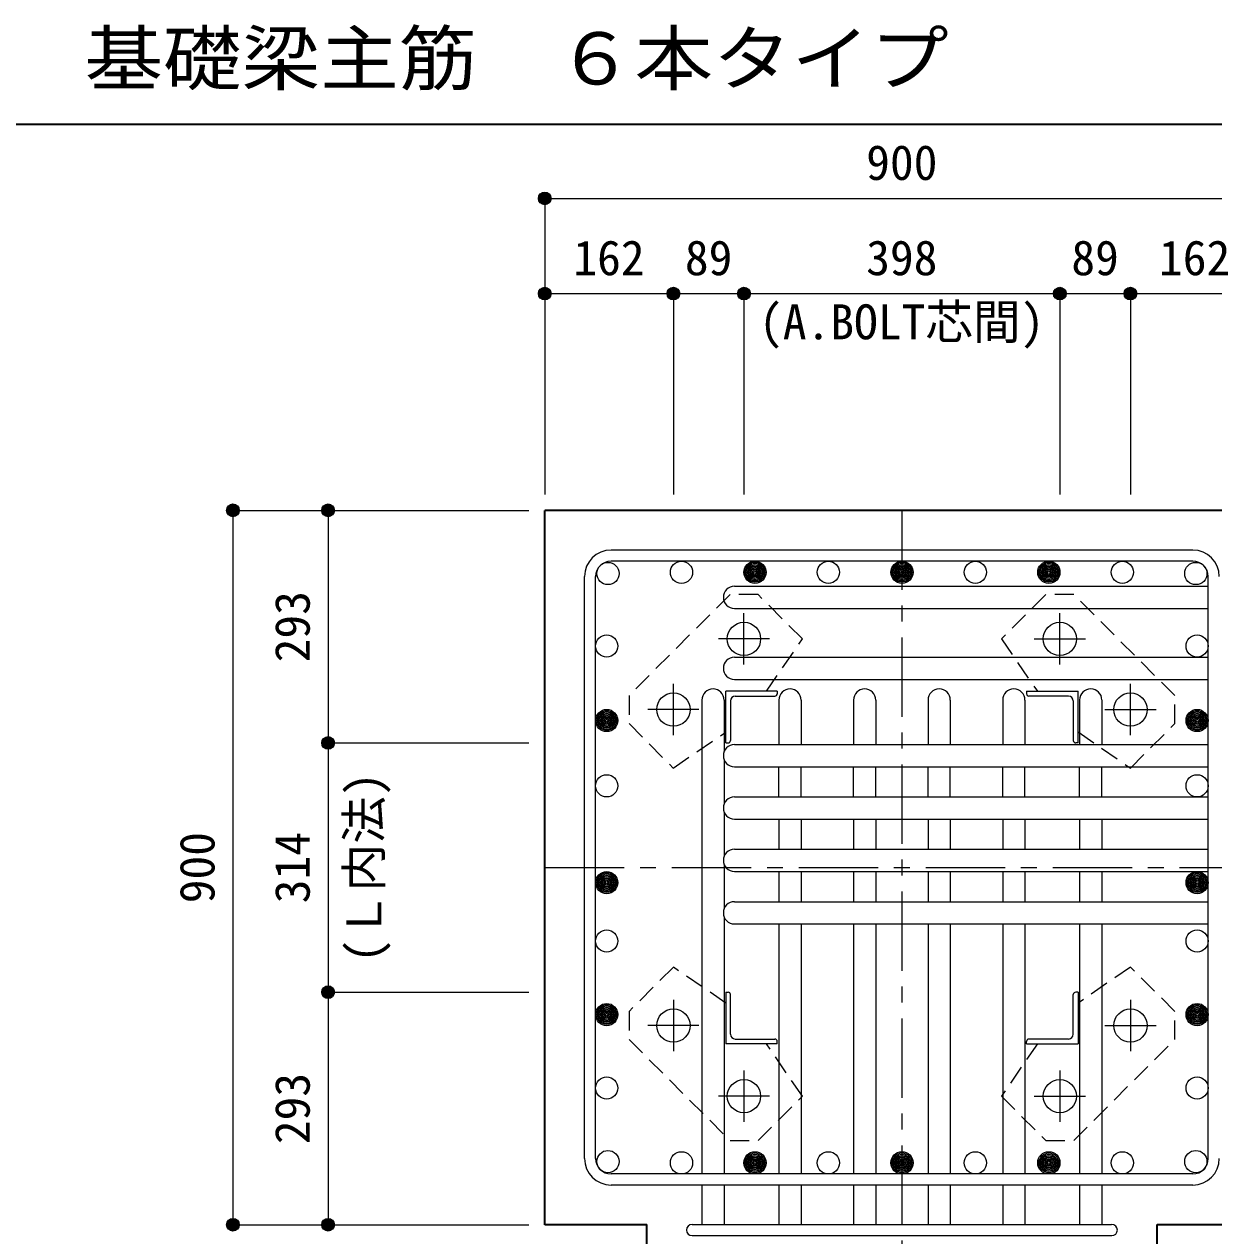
# Model space of a CAD drawing. Units: millimetres at full size, sheet at 1:20. Extents: x -3982 to 3969, y -2803 to 2801.
# Drawn here: x -628 to 871, y -1549 to -22 of the extents above; entities that cross this region are included whole.
import ezdxf
from ezdxf.enums import TextEntityAlignment as Align

# ---------------------------------------------------------------- set-up
doc = ezdxf.new("R2010")
doc.units = ezdxf.units.MM
doc.header["$LTSCALE"] = 20
doc.header["$PDMODE"] = 32
doc.header["$PDSIZE"] = 12
doc.linetypes.add('CHAIN1', pattern=[8, 5, -1, 1, -1])
doc.linetypes.add('DASHED1', pattern=[1.8, 1.2, -0.6])
for name, color, linetype, lineweight in [('6-1_躯体線', 2, 'Continuous', 35), ('6-2_A.Bolt_', 4, 'Continuous', 9), ('6-3_柱型主筋', 4, 'Continuous', 9), ('6-4_フープ', 7, 'Continuous', 18), ('6-5_梁主筋', 7, 'Continuous', 18), ('6-6_S.T.P.', 7, 'Continuous', 18), ('6-7_文字', 7, 'Continuous', 18), ('6-9', 4, 'DASHED1', 9), ('6-D_寸法', 4, 'Continuous', 9), ('F-0_枠', 6, 'Continuous', 40)]:
    doc.layers.add(name, color=color, linetype=linetype, lineweight=lineweight)
doc.styles.add('ＭＳ ゴシック', font='')
doc.styles.get('ＭＳ ゴシック').set_extended_font_data('MS Gothic')

msp = doc.modelspace()

# ---------------------------------------------------------------- linework, layer by layer
at = {"layer": '6-1_躯体線'}
for p, q in [((28.29, -1534.67), (28.29, -634.67)), ((1328.29, -634.67), (28.29, -634.67)), ((156.79, -1534.67), (28.29, -1534.67)), ((156.79, -1934.4), (156.79, -1534.4)), ((799.79, -1934.4), (799.79, -1534.4)), ((928.29, -1534.67), (799.79, -1534.67))]:
    msp.add_line(p, q, dxfattribs=at)
at = {"layer": '6-2_A.Bolt_', "linetype": 'CHAIN1'}
for p, q in [((279.29, -828.87), (279.29, -764.37)), ((677.29, -828.87), (677.29, -764.37)), ((311.49, -796.67), (246.99, -796.67)), ((645.09, -796.67), (709.59, -796.67)), ((190.29, -917.87), (190.29, -853.37)), ((766.29, -917.87), (766.29, -853.37)), ((222.49, -885.67), (157.99, -885.67)), ((734.09, -885.67), (798.59, -885.67)), ((190.29, -1251.47), (190.29, -1315.97)), ((766.29, -1251.47), (766.29, -1315.97)), ((222.49, -1283.67), (157.99, -1283.67)), ((734.09, -1283.67), (798.59, -1283.67)), ((279.29, -1340.47), (279.29, -1404.97)), ((677.29, -1340.47), (677.29, -1404.97)), ((311.49, -1372.67), (246.99, -1372.67)), ((645.09, -1372.67), (709.59, -1372.67))]:
    msp.add_line(p, q, dxfattribs=at)
at = {"layer": '6-2_A.Bolt_'}
for p, q in [((256.29, -927.67), (256.29, -862.67)), ((321.29, -862.67), (256.29, -862.67)), ((268.29, -868.67), (318.29, -868.67)), ((321.29, -862.67), (321.29, -865.67)), ((635.29, -862.67), (635.29, -865.67)), ((635.29, -862.67), (700.29, -862.67)), ((688.29, -868.67), (638.29, -868.67)), ((700.29, -927.67), (700.29, -862.67)), ((262.29, -874.67), (262.29, -924.67)), ((694.29, -874.67), (694.29, -924.67)), ((256.29, -927.67), (259.29, -927.67)), ((700.29, -927.67), (697.29, -927.67)), ((256.29, -1241.67), (259.29, -1241.67)), ((256.29, -1241.67), (256.29, -1306.67)), ((262.29, -1294.67), (262.29, -1244.67)), ((694.29, -1294.67), (694.29, -1244.67)), ((700.29, -1241.67), (697.29, -1241.67)), ((700.29, -1241.67), (700.29, -1306.67)), ((321.29, -1306.67), (256.29, -1306.67)), ((268.29, -1300.67), (318.29, -1300.67)), ((321.29, -1306.67), (321.29, -1303.67)), ((635.29, -1306.67), (635.29, -1303.67)), ((635.29, -1306.67), (700.29, -1306.67)), ((688.29, -1300.67), (638.29, -1300.67))]:
    msp.add_line(p, q, dxfattribs=at)
at = {"layer": '6-2_A.Bolt_', "color": 3, "lineweight": 25}
for centre in [(279.29, -796.67), (677.29, -796.67), (190.29, -885.67), (766.29, -885.67), (190.29, -1283.67), (766.29, -1283.67), (279.29, -1372.67), (677.29, -1372.67)]:
    msp.add_circle(centre, 21, dxfattribs=at)
at = {"layer": '6-2_A.Bolt_'}
for centre, radius, start, end in [((268.29, -874.67), 6, 90, 180), ((318.29, -865.67), 3, 270, 0), ((638.29, -865.67), 3, 180, 270), ((688.29, -874.67), 6, 0, 90), ((259.29, -924.67), 3, 270, 0), ((697.29, -924.67), 3, 180, 270), ((259.29, -1244.67), 3, 0, 90), ((697.29, -1244.67), 3, 90, 180), ((268.29, -1294.67), 6, 180, 270), ((688.29, -1294.67), 6, 270, 0), ((318.29, -1303.67), 3, 0, 90), ((638.29, -1303.67), 3, 90, 180)]:
    msp.add_arc(centre, radius, start, end, dxfattribs=at)
at = {"layer": '6-3_柱型主筋', "color": 3, "lineweight": 25}
for centre in [(107.9, -714.28), (200.5, -712.67), (293.1, -712.67), (385.69, -712.67), (478.29, -712.67), (570.89, -712.67), (663.49, -712.67), (756.08, -712.67), (848.68, -714.28), (106.29, -805.67), (850.29, -805.67), (106.29, -899.48), (850.29, -899.48), (106.29, -981.67), (850.29, -981.67), (106.29, -1103.67), (850.29, -1103.67), (106.29, -1177.27), (850.29, -1177.27), (106.29, -1269.87), (850.29, -1269.87), (106.29, -1362.46), (850.29, -1362.46), (107.9, -1455.06), (200.5, -1456.67), (293.1, -1456.67), (385.69, -1456.67), (478.29, -1456.67), (570.89, -1456.67), (663.49, -1456.67), (756.08, -1456.67), (848.68, -1455.06)]:
    msp.add_circle(centre, 14, dxfattribs=at)
at = {"layer": '6-3_柱型主筋'}
for centre, radius in [((293.1, -712.67), 14), ((293.1, -712.67), 12.44), ((293.1, -712.67), 10.89), ((478.29, -712.67), 14), ((478.29, -712.67), 12.44), ((478.29, -712.67), 10.89), ((663.49, -712.67), 14), ((663.49, -712.67), 12.44), ((663.49, -712.67), 10.89), ((293.1, -712.67), 9.33), ((293.1, -712.67), 7.78), ((293.1, -712.67), 6.22), ((293.1, -712.67), 4.67), ((293.1, -712.67), 3.11), ((293.1, -712.67), 1.56), ((478.29, -712.67), 9.33), ((478.29, -712.67), 7.78), ((478.29, -712.67), 6.22), ((478.29, -712.67), 4.67), ((478.29, -712.67), 3.11), ((478.29, -712.67), 1.56), ((663.49, -712.67), 9.33), ((663.49, -712.67), 7.78), ((663.49, -712.67), 6.22), ((663.49, -712.67), 4.67), ((663.49, -712.67), 3.11), ((663.49, -712.67), 1.56), ((106.29, -899.48), 14), ((106.29, -899.48), 12.44), ((106.29, -899.48), 10.89), ((106.29, -899.48), 9.33), ((106.29, -899.48), 7.78), ((106.29, -899.48), 6.22), ((106.29, -899.48), 4.67), ((106.29, -899.48), 3.11), ((106.29, -899.48), 1.56), ((850.29, -899.48), 14), ((850.29, -899.48), 12.44), ((850.29, -899.48), 10.89), ((850.29, -899.48), 9.33), ((850.29, -899.48), 7.78), ((850.29, -899.48), 6.22), ((850.29, -899.48), 4.67), ((850.29, -899.48), 3.11), ((850.29, -899.48), 1.56), ((106.29, -1103.67), 14), ((106.29, -1103.67), 12.44), ((106.29, -1103.67), 10.89), ((106.29, -1103.67), 9.33), ((106.29, -1103.67), 7.78), ((106.29, -1103.67), 6.22), ((850.29, -1103.67), 14), ((850.29, -1103.67), 12.44), ((850.29, -1103.67), 10.89), ((850.29, -1103.67), 9.33), ((850.29, -1103.67), 7.78), ((850.29, -1103.67), 6.22), ((106.29, -1103.67), 4.67), ((106.29, -1103.67), 3.11), ((106.29, -1103.67), 1.56), ((850.29, -1103.67), 4.67), ((850.29, -1103.67), 3.11), ((850.29, -1103.67), 1.56), ((106.29, -1269.87), 14), ((106.29, -1269.87), 12.44), ((106.29, -1269.87), 10.89), ((106.29, -1269.87), 9.33), ((106.29, -1269.87), 7.78), ((106.29, -1269.87), 6.22), ((106.29, -1269.87), 4.67), ((106.29, -1269.87), 3.11), ((850.29, -1269.87), 14), ((850.29, -1269.87), 12.44), ((850.29, -1269.87), 10.89), ((850.29, -1269.87), 9.33), ((850.29, -1269.87), 7.78), ((850.29, -1269.87), 6.22), ((850.29, -1269.87), 4.67), ((850.29, -1269.87), 3.11), ((106.29, -1269.87), 1.56), ((850.29, -1269.87), 1.56), ((293.1, -1456.67), 14), ((293.1, -1456.67), 12.44), ((293.1, -1456.67), 10.89), ((293.1, -1456.67), 9.33), ((293.1, -1456.67), 7.78), ((478.29, -1456.67), 14), ((478.29, -1456.67), 12.44), ((478.29, -1456.67), 10.89), ((478.29, -1456.67), 9.33), ((478.29, -1456.67), 7.78), ((663.49, -1456.67), 14), ((663.49, -1456.67), 12.44), ((663.49, -1456.67), 10.89), ((663.49, -1456.67), 9.33), ((663.49, -1456.67), 7.78), ((293.1, -1456.67), 6.22), ((293.1, -1456.67), 4.67), ((293.1, -1456.67), 3.11), ((293.1, -1456.67), 1.56), ((478.29, -1456.67), 6.22), ((478.29, -1456.67), 4.67), ((478.29, -1456.67), 3.11), ((478.29, -1456.67), 1.56), ((663.49, -1456.67), 6.22), ((663.49, -1456.67), 4.67), ((663.49, -1456.67), 3.11), ((663.49, -1456.67), 1.56)]:
    msp.add_circle(centre, radius, dxfattribs=at)
at = {"layer": '6-4_フープ'}
for p, q in [((844.79, -684.67), (111.79, -684.67)), ((844.79, -698.67), (111.79, -698.67)), ((78.29, -1451.17), (78.29, -718.17)), ((92.29, -1451.17), (92.29, -718.17)), ((864.29, -1451.17), (864.29, -718.17)), ((844.79, -1470.67), (111.79, -1470.67)), ((844.79, -1484.67), (111.79, -1484.67))]:
    msp.add_line(p, q, dxfattribs=at)
for centre, radius, start, end in [((111.79, -718.17), 33.5, 90, 180), ((844.79, -718.17), 33.5, 0, 90), ((111.79, -718.17), 19.5, 90, 180), ((844.79, -718.17), 19.5, 0, 90), ((111.79, -1451.17), 33.5, 180, 270), ((111.79, -1451.17), 19.5, 180, 270), ((844.79, -1451.17), 33.5, 270, 0), ((844.79, -1451.17), 19.5, 270, 0)]:
    msp.add_arc(centre, radius, start, end, dxfattribs=at)
at = {"layer": '6-5_梁主筋'}
for p, q in [((267.29, -730.28), (864.29, -730.28)), ((267.29, -758.28), (864.29, -758.28)), ((267.29, -819.67), (864.29, -819.67)), ((267.29, -847.67), (864.29, -847.67)), ((226.29, -873.67), (226.29, -1470.67)), ((254.29, -873.67), (254.29, -938.47)), ((323.29, -873.67), (323.29, -929.67)), ((351.29, -873.67), (351.29, -929.67)), ((417.29, -873.67), (417.29, -929.67)), ((445.29, -873.67), (445.29, -929.67)), ((511.29, -873.67), (511.29, -929.67)), ((539.29, -873.67), (539.29, -929.67)), ((605.29, -873.67), (605.29, -929.67)), ((633.29, -873.67), (633.29, -929.67)), ((702.29, -873.67), (702.29, -929.67)), ((730.29, -873.67), (730.29, -929.67)), ((267.29, -929.67), (864.29, -929.67)), ((254.29, -948.87), (254.29, -1004.47)), ((267.29, -957.67), (864.29, -957.67)), ((323.29, -995.67), (323.29, -957.67)), ((351.29, -995.67), (351.29, -957.67)), ((417.29, -995.67), (417.29, -957.67)), ((445.29, -995.67), (445.29, -957.67)), ((511.29, -995.67), (511.29, -957.67)), ((539.29, -995.67), (539.29, -957.67)), ((605.29, -995.67), (605.29, -957.67)), ((633.29, -995.67), (633.29, -957.67)), ((702.29, -995.67), (702.29, -957.67)), ((730.29, -995.67), (730.29, -957.67)), ((267.29, -995.67), (864.29, -995.67)), ((254.29, -1014.87), (254.29, -1070.47)), ((267.29, -1023.67), (864.29, -1023.67)), ((323.29, -1023.67), (323.29, -1061.67)), ((351.29, -1023.67), (351.29, -1061.67)), ((417.29, -1023.67), (417.29, -1061.67)), ((445.29, -1023.67), (445.29, -1061.67)), ((511.29, -1023.67), (511.29, -1061.67)), ((539.29, -1023.67), (539.29, -1061.67)), ((605.29, -1023.67), (605.29, -1061.67)), ((633.29, -1023.67), (633.29, -1061.67)), ((702.29, -1023.67), (702.29, -1061.67)), ((730.29, -1023.67), (730.29, -1061.67)), ((267.29, -1061.67), (864.29, -1061.67)), ((254.29, -1080.87), (254.29, -1136.47)), ((267.29, -1089.67), (864.29, -1089.67)), ((323.29, -1089.67), (323.29, -1127.67)), ((351.29, -1089.67), (351.29, -1127.67)), ((417.29, -1089.67), (417.29, -1127.67)), ((445.29, -1089.67), (445.29, -1127.67)), ((511.29, -1089.67), (511.29, -1127.67)), ((539.29, -1089.67), (539.29, -1127.67)), ((605.29, -1089.67), (605.29, -1127.67)), ((633.29, -1089.67), (633.29, -1127.67)), ((702.29, -1089.67), (702.29, -1127.67)), ((730.29, -1089.67), (730.29, -1127.67)), ((267.29, -1127.67), (864.29, -1127.67)), ((254.29, -1146.87), (254.29, -1470.67)), ((267.29, -1155.67), (864.29, -1155.67)), ((323.29, -1155.67), (323.29, -1470.67)), ((351.29, -1155.67), (351.29, -1470.67)), ((417.29, -1155.67), (417.29, -1470.67)), ((445.29, -1155.67), (445.29, -1470.67)), ((511.29, -1155.67), (511.29, -1470.67)), ((539.29, -1155.67), (539.29, -1470.67)), ((605.29, -1155.67), (605.29, -1470.67)), ((633.29, -1155.67), (633.29, -1470.67)), ((702.29, -1155.67), (702.29, -1470.67)), ((730.29, -1155.67), (730.29, -1470.67)), ((226.29, -1484.67), (226.29, -1534.4)), ((254.29, -1484.67), (254.29, -1534.4)), ((323.29, -1484.67), (323.29, -1534.4)), ((351.29, -1484.67), (351.29, -1534.4)), ((417.29, -1484.67), (417.29, -1534.4)), ((445.29, -1484.67), (445.29, -1534.4)), ((511.29, -1484.67), (511.29, -1534.4)), ((539.29, -1484.67), (539.29, -1534.4)), ((605.29, -1484.67), (605.29, -1534.4)), ((633.29, -1484.67), (633.29, -1534.4)), ((702.29, -1484.67), (702.29, -1534.4)), ((730.29, -1484.67), (730.29, -1534.4))]:
    msp.add_line(p, q, dxfattribs=at)
for centre, start, end in [((267.29, -744.28), 90, 180), ((267.29, -744.28), 180, 270), ((267.29, -833.67), 90, 180), ((267.29, -833.67), 180, 270), ((240.29, -873.67), 90, 180), ((240.29, -873.67), 0, 90), ((337.29, -873.67), 90, 180), ((337.29, -873.67), 0, 90), ((431.29, -873.67), 90, 180), ((431.29, -873.67), 0, 90), ((525.29, -873.67), 90, 180), ((525.29, -873.67), 0, 90), ((619.29, -873.67), 90, 180), ((619.29, -873.67), 0, 90), ((716.29, -873.58), 90, 180), ((716.29, -873.58), 0, 90), ((267.29, -943.67), 90, 180), ((267.29, -943.67), 180, 270), ((267.29, -1009.67), 90, 180), ((267.29, -1009.67), 180, 270), ((267.29, -1075.67), 90, 180), ((267.29, -1075.67), 180, 270), ((267.29, -1141.67), 90, 180), ((267.29, -1141.67), 180, 270)]:
    msp.add_arc(centre, 14, start, end, dxfattribs=at)
at = {"layer": '6-6_S.T.P.'}
for p, q in [((213.79, -1534.4), (742.4, -1534.4)), ((213.79, -1548.4), (742.4, -1548.4))]:
    msp.add_line(p, q, dxfattribs=at)
for centre, start, end in [((213.79, -1541.4), 90, 270), ((213.79, -1541.4), 90, 270), ((213.79, -1541.4), 90, 270), ((213.79, -1541.4), 90, 270), ((742.79, -1541.4), 270, 90), ((742.79, -1541.4), 270, 90), ((742.79, -1541.4), 270, 90), ((742.79, -1541.4), 270, 90)]:
    msp.add_arc(centre, 7, start, end, dxfattribs=at)
at = {"layer": '6-9'}
for p, q in [((261.69, -740.77), (134.39, -868.07)), ((296.99, -740.77), (261.69, -740.77)), ((352.89, -796.67), (296.99, -740.77)), ((659.59, -740.77), (603.69, -796.57)), ((694.89, -740.77), (659.59, -740.77)), ((822.19, -868.07), (694.89, -740.77)), ((307.52, -862.67), (352.89, -796.67)), ((603.69, -796.57), (648.98, -862.67)), ((134.39, -868.07), (134.39, -903.37)), ((822.19, -903.37), (822.19, -868.07)), ((190.29, -1210.07), (134.39, -1265.97)), ((256.29, -1255.45), (190.29, -1210.07)), ((134.39, -1265.97), (134.39, -1301.27)), ((822.19, -1301.27), (822.19, -1265.97)), ((134.39, -1301.27), (261.69, -1428.57)), ((649.07, -1306.67), (603.69, -1372.67)), ((694.89, -1428.57), (822.19, -1301.27)), ((603.69, -1372.67), (659.59, -1428.57)), ((261.69, -1428.57), (296.99, -1428.57)), ((659.59, -1428.57), (694.89, -1428.57))]:
    msp.add_line(p, q, dxfattribs=at)
for points in [[(134.39, -903.37), (190.19, -959.27), (256.29, -913.98)], [(700.29, -913.9), (766.29, -959.27), (822.19, -903.37)], [(822.19, -1265.97), (766.39, -1210.07), (700.29, -1255.36)], [(296.99, -1428.57), (352.89, -1372.77), (307.6, -1306.67)]]:
    msp.add_lwpolyline(points, dxfattribs=at)
at = {"layer": '6-D_寸法'}
for p, q in [((28.29, -241.65), (928.29, -241.65)), ((28.29, -361.65), (190.29, -361.65)), ((190.29, -361.65), (190.29, -614.67)), ((190.29, -361.65), (279.29, -361.65)), ((279.29, -361.65), (279.29, -614.67)), ((279.29, -361.65), (677.29, -361.65)), ((279.29, -361.65), (677.29, -361.65)), ((677.29, -361.65), (677.29, -614.67)), ((677.29, -361.65), (766.29, -361.65)), ((766.29, -361.65), (766.29, -614.67)), ((766.29, -361.65), (928.29, -361.65)), ((-364.74, -634.67), (-244.74, -634.67)), ((-364.74, -634.67), (-364.74, -1534.67)), ((-244.74, -634.67), (8.29, -634.67)), ((-244.74, -634.67), (-244.74, -927.67)), ((-244.74, -927.67), (8.29, -927.67)), ((-244.74, -927.67), (-244.74, -1241.67)), ((-244.74, -927.67), (-244.74, -1241.67)), ((-244.74, -1241.67), (8.29, -1241.67)), ((-244.74, -1241.67), (-244.74, -1534.67))]:
    msp.add_line(p, q, dxfattribs=at)
at = {"layer": '6-D_寸法', "linetype": 'CHAIN1'}
for p, q in [((478.29, -634.67), (478.29, -1934.4)), ((28.29, -1084.67), (928.29, -1084.67))]:
    msp.add_line(p, q, dxfattribs=at)
at = {"layer": '6-D_寸法'}
for points in [[(28.29, -241.65), (28.29, -361.65), (28.29, -614.67)], [(-364.74, -1534.67), (-244.74, -1534.67), (8.29, -1534.67)]]:
    msp.add_lwpolyline(points, dxfattribs=at)
for centre, radius in [((28.29, -241.65), 8), ((28.29, -241.65), 7.2), ((28.29, -241.65), 6.4), ((28.29, -241.65), 5.6), ((28.29, -241.65), 4.8), ((28.29, -241.65), 4), ((28.29, -241.65), 3.2), ((28.29, -241.65), 2.4), ((28.29, -241.65), 1.6), ((28.29, -241.65), 0.8), ((28.29, -361.65), 8), ((28.29, -361.65), 7.2), ((28.29, -361.65), 6.4), ((28.29, -361.65), 5.6), ((28.29, -361.65), 4.8), ((28.29, -361.65), 4), ((28.29, -361.65), 3.2), ((28.29, -361.65), 2.4), ((28.29, -361.65), 1.6), ((28.29, -361.65), 0.8), ((190.29, -361.65), 8), ((190.29, -361.65), 7.2), ((190.29, -361.65), 6.4), ((190.29, -361.65), 5.6), ((190.29, -361.65), 4.8), ((190.29, -361.65), 4), ((190.29, -361.65), 3.2), ((190.29, -361.65), 2.4), ((190.29, -361.65), 1.6), ((190.29, -361.65), 0.8), ((279.29, -361.65), 8), ((279.29, -361.65), 7.2), ((279.29, -361.65), 6.4), ((279.29, -361.65), 5.6), ((279.29, -361.65), 4.8), ((279.29, -361.65), 4), ((279.29, -361.65), 3.2), ((279.29, -361.65), 2.4), ((279.29, -361.65), 1.6), ((279.29, -361.65), 0.8), ((677.29, -361.65), 8), ((677.29, -361.65), 7.2), ((677.29, -361.65), 6.4), ((677.29, -361.65), 5.6), ((677.29, -361.65), 4.8), ((677.29, -361.65), 4), ((677.29, -361.65), 3.2), ((677.29, -361.65), 2.4), ((677.29, -361.65), 1.6), ((677.29, -361.65), 0.8), ((766.29, -361.65), 8), ((766.29, -361.65), 7.2), ((766.29, -361.65), 6.4), ((766.29, -361.65), 5.6), ((766.29, -361.65), 4.8), ((766.29, -361.65), 4), ((766.29, -361.65), 3.2), ((766.29, -361.65), 2.4), ((766.29, -361.65), 1.6), ((766.29, -361.65), 0.8), ((-364.74, -634.67), 8), ((-364.74, -634.67), 7.2), ((-364.74, -634.67), 6.4), ((-364.74, -634.67), 5.6), ((-364.74, -634.67), 4.8), ((-364.74, -634.67), 4), ((-364.74, -634.67), 3.2), ((-364.74, -634.67), 2.4), ((-364.74, -634.67), 1.6), ((-364.74, -634.67), 0.8), ((-244.74, -634.67), 8), ((-244.74, -634.67), 7.2), ((-244.74, -634.67), 6.4), ((-244.74, -634.67), 5.6), ((-244.74, -634.67), 4.8), ((-244.74, -634.67), 4), ((-244.74, -634.67), 3.2), ((-244.74, -634.67), 2.4), ((-244.74, -634.67), 1.6), ((-244.74, -634.67), 0.8), ((-244.74, -927.67), 8), ((-244.74, -927.67), 7.2), ((-244.74, -927.67), 6.4), ((-244.74, -927.67), 5.6), ((-244.74, -927.67), 4.8), ((-244.74, -927.67), 4), ((-244.74, -927.67), 3.2), ((-244.74, -927.67), 2.4), ((-244.74, -927.67), 1.6), ((-244.74, -927.67), 0.8), ((-244.74, -1241.67), 8), ((-244.74, -1241.67), 7.2), ((-244.74, -1241.67), 6.4), ((-244.74, -1241.67), 5.6), ((-244.74, -1241.67), 4.8), ((-244.74, -1241.67), 4), ((-244.74, -1241.67), 3.2), ((-244.74, -1241.67), 2.4), ((-244.74, -1241.67), 1.6), ((-244.74, -1241.67), 0.8), ((-364.74, -1534.67), 8), ((-364.74, -1534.67), 7.2), ((-364.74, -1534.67), 6.4), ((-364.74, -1534.67), 5.6), ((-364.74, -1534.67), 4.8), ((-364.74, -1534.67), 4), ((-364.74, -1534.67), 3.2), ((-364.74, -1534.67), 2.4), ((-364.74, -1534.67), 1.6), ((-364.74, -1534.67), 0.8), ((-244.74, -1534.67), 8), ((-244.74, -1534.67), 7.2), ((-244.74, -1534.67), 6.4), ((-244.74, -1534.67), 5.6), ((-244.74, -1534.67), 4.8), ((-244.74, -1534.67), 4), ((-244.74, -1534.67), 3.2), ((-244.74, -1534.67), 2.4), ((-244.74, -1534.67), 1.6), ((-244.74, -1534.67), 0.8)]:
    msp.add_circle(centre, radius, dxfattribs=at)
at = {"layer": '6-D_寸法', "color": 7}
for p in [(28.29, -241.65), (28.29, -361.65), (190.29, -361.65), (279.29, -361.65), (677.29, -361.65), (766.29, -361.65), (-364.74, -634.67), (-244.74, -634.67), (-244.74, -927.67), (-244.74, -1241.67), (-364.74, -1534.67), (-244.74, -1534.67)]:
    msp.add_point(p, dxfattribs=at)
at = {"layer": 'F-0_枠', "color": 2, "lineweight": 35}
msp.add_line((-3981.92, -148.03), (2482.4, -148.03), dxfattribs=at)

# ---------------------------------------------------------------- texts
at = {"layer": '6-7_文字', "color": 2, "style": 'ＭＳ ゴシック', "width": 1.1}
msp.add_text('\u3000\u3000基礎梁主筋\u3000６本タイプ', height=65.98, dxfattribs=at).set_placement((-749.76, -118.03), align=Align.BOTTOM_LEFT)
at = {"layer": '6-D_寸法', "style": 'ＭＳ ゴシック'}
for s, p in [('900', (433.29, -231.65)), ('162', (64.29, -351.65)), ('89', (204.79, -351.65)), ('398', (433.29, -351.65)), ('89', (691.79, -351.65)), ('162', (802.29, -351.65)), ('(A.BOLT芯間)', (298.29, -432.38))]:
    msp.add_text(s, height=43.99, dxfattribs=at).set_placement(p, align=Align.BOTTOM_LEFT)
for s, p in [('293', (-254.74, -826.17)), ('(Ｌ内法)', (-164.52, -1204.67)), ('900', (-374.74, -1129.67)), ('314', (-254.74, -1129.67)), ('293', (-254.74, -1433.17))]:
    msp.add_text(s, height=43.99, rotation=90, dxfattribs=at).set_placement(p, align=Align.BOTTOM_LEFT)

doc.saveas('drawing.dxf')
